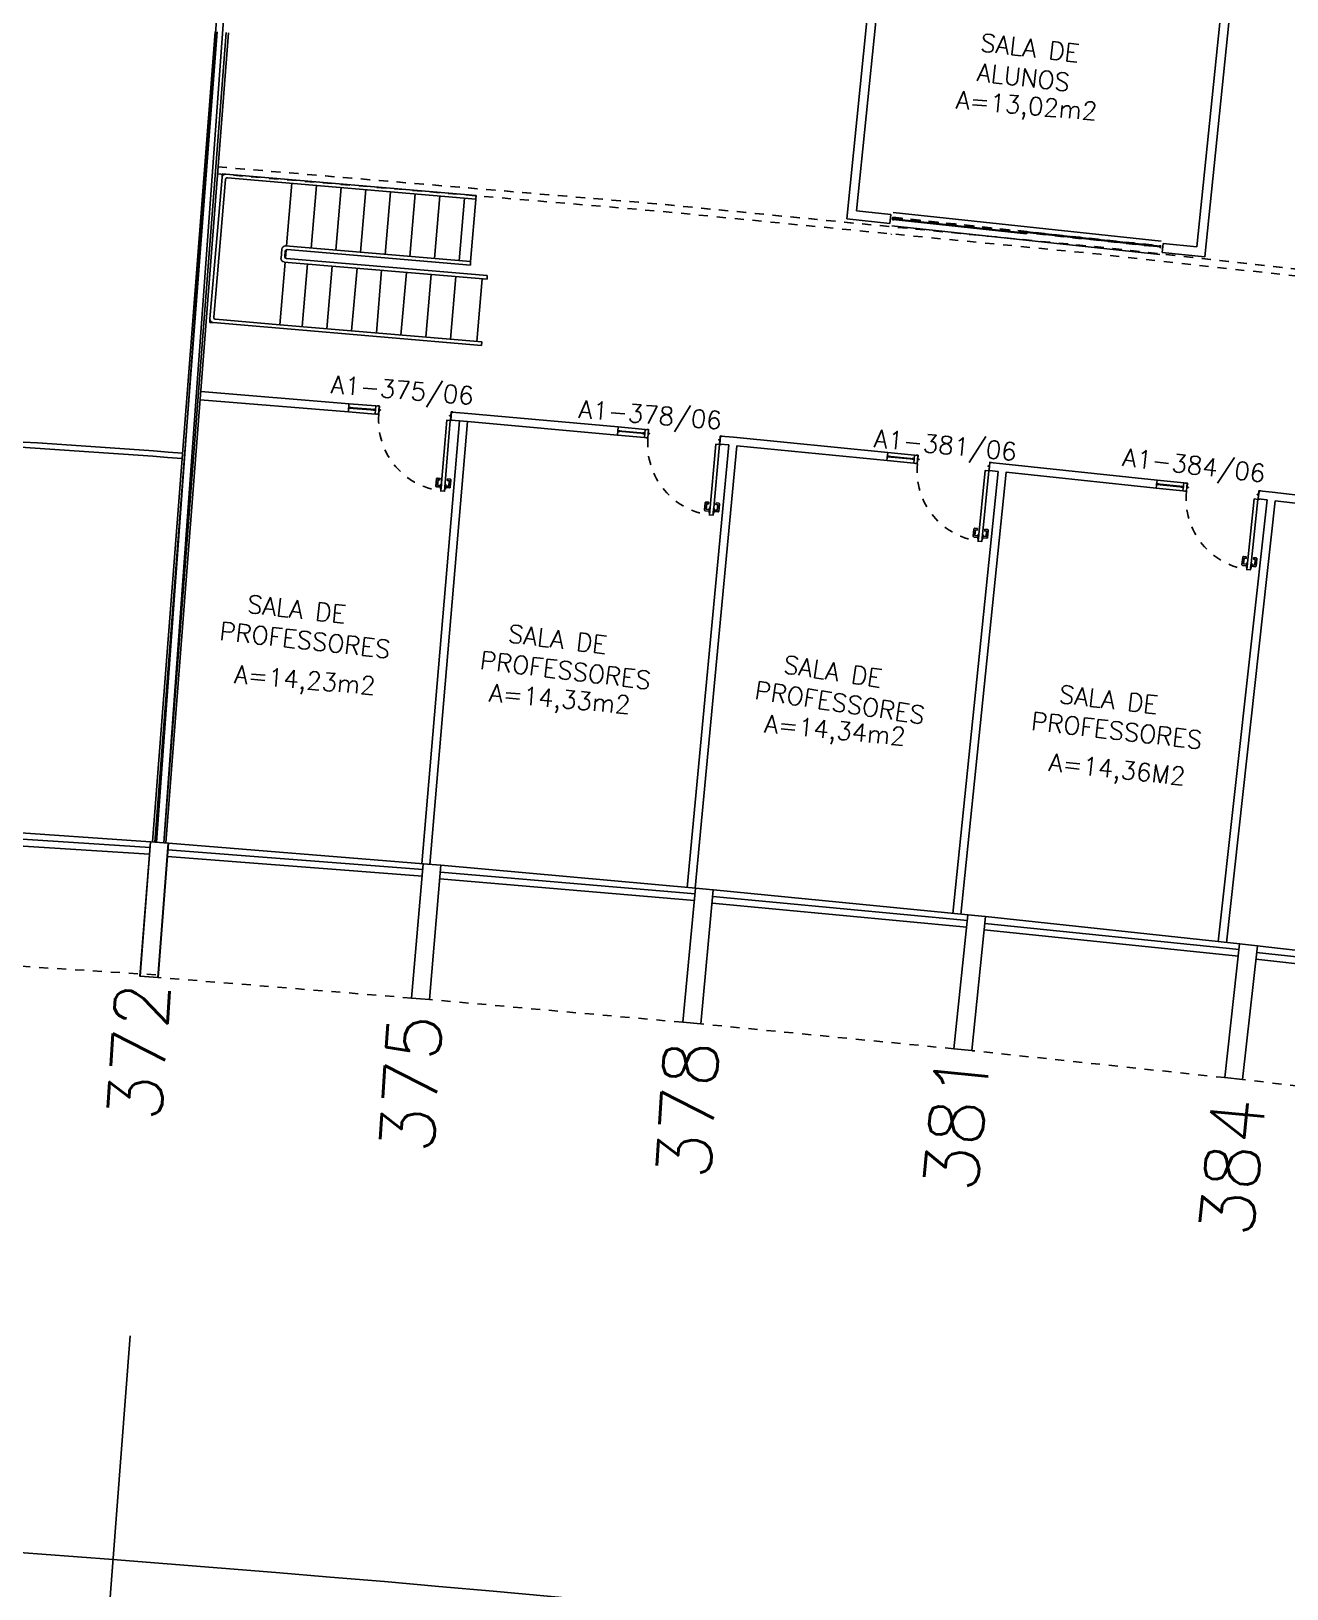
# Model space of a CAD drawing. Extents: x 26 to 324, y 73 to 188.
# Drawn here: x 206.14 to 220.12, y 96.85 to 114.19 of the extents above; entities that cross this region are included whole.
import ezdxf

# ---------------------------------------------------------------- set-up
doc = ezdxf.new("R2010")
doc.units = 0
doc.header["$LTSCALE"] = 0.01
doc.header["$MEASUREMENT"] = 0
doc.linetypes.add('HIDDEN', pattern=[0.375, 0.25, -0.125])
doc.linetypes.add('HIDDEN2', pattern=[0.1875, 0.125, -0.0625])
doc.layers.get('0').update_dxf_attribs({"linetype": 'CONTINUOUS'})
doc.layers.get('DEFPOINTS').update_dxf_attribs({"linetype": 'CONTINUOUS'})
for name, color, linetype in [('AR-ALV', 2, 'CONTINUOUS'), ('AR-ALV-BXA', 2, 'CONTINUOUS'), ('AR-ALV-VT1', 2, 'CONTINUOUS'), ('AR-COR-VT2', 2, 'CONTINUOUS'), ('AR-DIV', 2, 'CONTINUOUS'), ('AR-DIV-VT1', 1, 'CONTINUOUS'), ('AR-DIVISORIA', 2, 'CONTINUOUS'), ('AR-ESQ', 2, 'CONTINUOUS'), ('AR-EST-PIL', 3, 'CONTINUOUS'), ('AR-PIS-DSN', 1, 'CONTINUOUS'), ('AR-PRJ', 1, 'HIDDEN'), ('AR-PRJ-EDF', 1, 'HIDDEN'), ('AR-SMB', 21, 'CONTINUOUS'), ('AREA', 2, 'CONTINUOUS'), ('BL-ESQ-02', 62, 'CONTINUOUS'), ('BL-ESQ-PRJ', 1, 'HIDDEN'), ('BL-POR-01', 2, 'CONTINUOUS'), ('BL-POR-02', 1, 'CONTINUOUS'), ('BL-POR-PRJ', 1, 'HIDDEN'), ('DT-ESQ-01', 71, 'CONTINUOUS'), ('DT-ESQ-VT1', 1, 'CONTINUOUS'), ('ESQ', 1, 'CONTINUOUS'), ('ESTR', 3, 'CONTINUOUS'), ('NOPILAR1', 2, 'CONTINUOUS'), ('PROJ', 1, 'HIDDEN2'), ('TEXTO', 2, 'CONTINUOUS'), ('USO1', 2, 'CONTINUOUS')]:
    doc.layers.add(name, color=color, linetype=linetype)
doc.styles.add('1', font='romans.shx')
doc.styles.add('NOPILAR', font='simplex.shx', dxfattribs={"height": 0.6})
doc.styles.get("Standard").update_dxf_attribs({"font": 'simplex.shx'})
doc.styles.add('UNB-100-1', font='simplex.shx', dxfattribs={"height": 0.2})
doc.dimstyles.new('1-600', dxfattribs={"dimtxt": 1.1, "dimasz": 2.5, "dimexe": 2, "dimexo": 4, "dimgap": 0.2, "dimtad": 1, "dimdec": 0, "dimzin": 4, "dimdsep": 46, "dimlunit": 6, "dimtxsty": '1', "dimblk1": 'NONE', "dimblk2": 'NONE', "dimsah": 1, "dimcen": 0, "dimclrd": 2, "dimclre": 2, "dimclrt": 2, "dimadec": 0, "dimazin": 0, "dimtfac": 1, "dimtdec": 0, "dimtmove": 2, "dimatfit": 3, "dimldrblk": 'NONE', "dimfxl": 0, "dimtolj": 1, "dimtzin": 0, "dimarcsym": 0})

# ---------------------------------------------------------------- blocks, each defined once
blk = doc.blocks.new('*D34')
at = {"color": 2, "linetype": 'ByBlock'}
for p, q in [((207.247, 99.667), (206.902, 95.18)), ((105.747, 92.742), (106.698, 88.345))]:
    blk.add_line(p, q, dxfattribs=at)
blk.add_arc((180.249, -251.983), 350.185, 85.60976, 102.19512, dxfattribs=at)
at = {"layer": 'DEFPOINTS', "color": 0, "linetype": 'ByBlock'}
for p in [(207.668, 105.151), (207.553, 103.655), (104.585, 98.118), (173.293, 98.133), (104.902, 96.652)]:
    blk.add_point(p, dxfattribs=at)
at = {"color": 2, "linetype": 'ByBlock', "insert": (156.365, 98.138), "char_height": 1.1, "attachment_point": 5, "rotation": 3.9024, "style": '1'}
blk.add_mtext('\\A1;Geociências', dxfattribs=at)
blk = doc.blocks.new('_NONE')
at = {"color": 0, "linetype": 'ByBlock'}
blk.add_circle((0, 0), 0.25, dxfattribs=at)
blk = doc.blocks.new('ev01-p')
at = {"layer": 'AR-ALV-BXA', "color": 2}
for p, q in [((0, 0.075), (3, 0.075)), ((0, -0.075), (3, -0.075))]:
    blk.add_line(p, q, dxfattribs=at)
at = {"layer": 'BL-ESQ-02'}
for p, q in [((0, 0.021), (0.015, 0.021)), ((3, -0.006), (3, 0.007))]:
    blk.add_line(p, q, dxfattribs=at)
at = {"layer": 'BL-ESQ-02', "color": 2}
for p, q in [((0, 0.007), (0, 0.021)), ((0, 0.007), (0.015, 0.007)), ((0, -0.006), (0, 0.007)), ((0, 0.007), (0.015, 0.007)), ((0, -0.006), (0, 0.007)), ((0.015, 0.007), (0, 0.007)), ((0.014, 0.02), (0.001, 0.02)), ((0.001, 0.02), (0.001, 0.008)), ((0.001, 0.008), (0.014, 0.008)), ((0.014, 0.006), (0.001, 0.006)), ((0.001, 0.006), (0.001, -0.005)), ((0.014, 0.019), (0.014, 0.02)), ((0.015, 0.019), (0.014, 0.019)), ((0.014, 0.008), (0.014, 0.009)), ((0.014, 0.009), (0.015, 0.009)), ((0.014, 0.005), (0.014, 0.006)), ((0.015, 0.005), (0.014, 0.005)), ((0.015, 0.021), (0.015, 0.019)), ((0.015, 0.009), (0.015, 0.007)), ((0.015, 0.007), (0.015, 0.005)), ((3, 0.021), (2.985, 0.021)), ((2.985, 0.021), (2.985, 0.019)), ((2.985, 0.019), (2.986, 0.019)), ((2.986, 0.009), (2.985, 0.009)), ((2.985, 0.009), (2.985, 0.007)), ((3, 0.007), (2.985, 0.007)), ((2.985, 0.007), (3, 0.007)), ((2.986, 0.019), (2.986, 0.02)), ((2.986, 0.02), (2.999, 0.02)), ((2.986, 0.008), (2.986, 0.009)), ((2.999, 0.008), (2.986, 0.008)), ((2.999, 0.02), (2.999, 0.008)), ((3, 0.007), (3, 0.021)), ((0.015, -0.006), (0, -0.006)), ((0.001, -0.005), (0.014, -0.005)), ((0.014, -0.005), (0.014, -0.004)), ((0.014, -0.004), (0.015, -0.004)), ((0.015, -0.004), (0.015, -0.006))]:
    blk.add_line(p, q, dxfattribs=at)
at = {"layer": 'BL-ESQ-02', "color": 1}
for points in [[(1.5, 0.004), (0.005, 0.004), (0.005, -0.004), (1.5, -0.004)], [(1.47, 0.01), (2.995, 0.01), (2.995, 0.018), (1.47, 0.018)]]:
    blk.add_lwpolyline(points, dxfattribs=at)
at = {"layer": 'BL-ESQ-02', "color": 2}
blk.add_lwpolyline([(0.005, -0.164), (0.005, -0.172)], dxfattribs=at)
at = {"layer": 'BL-ESQ-PRJ', "color": 1}
for p, q in [((0, 0.021), (2.985, 0.021)), ((0.015, 0.019), (2.985, 0.019)), ((0.015, 0.009), (2.985, 0.009)), ((0.015, 0.007), (2.985, 0.007))]:
    blk.add_line(p, q, dxfattribs=at)
at = {"layer": 'DT-ESQ-01', "color": 1}
for p, q in [((1.47, 0.018), (1.47, 0.01)), ((1.5, 0.004), (1.5, -0.004))]:
    blk.add_line(p, q, dxfattribs=at)
blk = doc.blocks.new('bl-escada 02-p')
blk.add_line((355.606, 100.557), (355.599, 100.557))
at = {"layer": 'AR-COR-VT2'}
for p, q in [((355.778, 102.187), (358.565, 101.957)), ((355.605, 100.576), (355.735, 102.151)), ((355.735, 102.151), (355.605, 100.576)), ((355.773, 102.128), (355.647, 100.593)), ((355.795, 102.146), (358.562, 101.917)), ((356.394, 101.254), (356.402, 101.353)), ((356.435, 101.27), (356.44, 101.33)), ((358.504, 101.22), (356.445, 101.39)), ((358.501, 101.18), (356.462, 101.348)), ((358.687, 101.024), (356.43, 101.21)), ((358.69, 101.064), (356.453, 101.249)), ((358.501, 101.18), (358.504, 101.22)), ((358.69, 101.064), (358.687, 101.024)), ((356.379, 100.472), (355.642, 100.533)), ((356.382, 100.512), (355.665, 100.571))]:
    blk.add_line(p, q, dxfattribs=at)
for centre, radius, start, end in [((355.775, 102.148), 0.04, 85.2746, 175.2746), ((355.793, 102.126), 0.02, 85.2746, 175.2746), ((356.442, 101.35), 0.04, 85.2746, 175.2746), ((356.46, 101.328), 0.02, 85.2746, 175.2746), ((356.433, 101.25), 0.04, 175.2746, 265.2746), ((356.455, 101.269), 0.02, 175.2746, 265.2746), ((355.645, 100.573), 0.04, 175.2746, 265.2745), ((355.666, 100.591), 0.02, 175.2746, 265.2745)]:
    blk.add_arc(centre, radius, start, end, dxfattribs=at)
at = {"layer": 'AR-PIS-DSN', "ltscale": 0.2}
for p, q in [((355.735, 102.151), (355.738, 102.191)), ((355.738, 102.191), (355.778, 102.187)), ((356.455, 101.389), (356.513, 102.087)), ((356.73, 101.366), (356.787, 102.064)), ((357.004, 101.344), (357.062, 102.041)), ((357.279, 101.321), (357.337, 102.018)), ((357.554, 101.298), (357.611, 101.996)), ((357.828, 101.275), (357.886, 101.973)), ((358.103, 101.253), (358.161, 101.95)), ((358.378, 101.23), (358.435, 101.928)), ((358.565, 101.957), (358.504, 101.22)), ((356.444, 101.252), (356.451, 101.346)), ((356.382, 100.512), (356.44, 101.21)), ((356.633, 100.491), (356.69, 101.189)), ((356.907, 100.469), (356.965, 101.166)), ((357.182, 100.446), (357.24, 101.143)), ((357.457, 100.423), (357.514, 101.121)), ((357.731, 100.4), (357.789, 101.098)), ((358.006, 100.378), (358.064, 101.075)), ((358.281, 100.355), (358.338, 101.053)), ((358.342, 101.093), (358.342, 101.093)), ((358.576, 100.331), (358.633, 101.028)), ((355.602, 100.536), (355.605, 100.576)), ((355.642, 100.533), (355.602, 100.536))]:
    blk.add_line(p, q, dxfattribs=at)
at = {"layer": 'AR-PIS-DSN', "color": 2, "ltscale": 0.2}
for p, q in [((358.626, 100.286), (356.379, 100.472)), ((358.63, 100.326), (356.382, 100.512)), ((358.63, 100.326), (358.626, 100.286))]:
    blk.add_line(p, q, dxfattribs=at)
at = {"layer": 'AR-SMB', "ltscale": 0.2}
for p, q in [((356.694, 101.229), (356.694, 101.229)), ((356.968, 101.206), (356.968, 101.206)), ((357.243, 101.183), (357.243, 101.183)), ((357.518, 101.161), (357.518, 101.161)), ((357.792, 101.138), (357.792, 101.138)), ((358.067, 101.115), (358.067, 101.115))]:
    blk.add_line(p, q, dxfattribs=at)
blk = doc.blocks.new('pm80-dry-p')
at = {"layer": 'BL-POR-01'}
blk.add_lwpolyline([(0.044, 0.84), (0.044, 0.05), (0.004, 0.05), (0.004, 0.84)], close=True, dxfattribs=at)
at = {"layer": 'BL-POR-02'}
for p, q in [((0, 0.047), (-0.018, 0.047)), ((-0.018, 0.047), (-0.018, 0.046)), ((-0.018, 0.046), (0, 0.046)), ((0.001, 0.045), (0.001, 0)), ((0.002, 0), (0.002, 0.045)), ((0.803, 0), (0.803, 0.045)), ((0.804, 0.045), (0.804, 0)), ((0.805, 0.047), (0.823, 0.047)), ((0.823, 0.046), (0.805, 0.046)), ((0.823, 0.047), (0.823, 0.046)), ((-0.018, -0.046), (-0.018, -0.047)), ((0, -0.046), (-0.018, -0.046)), ((-0.018, -0.047), (0, -0.047)), ((0.001, -0.005), (0.001, -0.045)), ((0.002, -0.045), (0.002, -0.005)), ((0.003, -0.001), (0.016, -0.001)), ((0.003, -0.002), (0.016, -0.002)), ((0.003, -0.004), (0.016, -0.004)), ((0.802, -0.001), (0.789, -0.001)), ((0.802, -0.002), (0.789, -0.002)), ((0.802, -0.004), (0.789, -0.004)), ((0.803, -0.045), (0.803, -0.005)), ((0.804, -0.005), (0.804, -0.045)), ((0.805, -0.046), (0.823, -0.046)), ((0.823, -0.047), (0.805, -0.047)), ((0.823, -0.046), (0.823, -0.047))]:
    blk.add_line(p, q, dxfattribs=at)
for points in [[(-0.003, 0.799), (-0.047, 0.799, 0.414214), (-0.056, 0.79), (-0.056, 0.71, 0.414214), (-0.047, 0.701), (-0.018, 0.701), (-0.018, 0.719), (-0.038, 0.719), (-0.038, 0.781), (-0.003, 0.781)], [(0.051, 0.799), (0.095, 0.799, -0.414214), (0.104, 0.79), (0.104, 0.71, -0.414214), (0.095, 0.701), (0.066, 0.701), (0.066, 0.719), (0.086, 0.719), (0.086, 0.781), (0.051, 0.781)]]:
    blk.add_lwpolyline(points, format="xyb", dxfattribs=at)
for points in [[(0.004, 0.816), (0.004, 0.764), (-0.003, 0.764), (-0.003, 0.816)], [(0.044, 0.816), (0.044, 0.764), (0.051, 0.764), (0.051, 0.816)]]:
    blk.add_lwpolyline(points, close=True, dxfattribs=at)
for centre, radius, start, end in [((0, 0.045), 0.00225, 0, 90), ((0, 0.045), 0.00075, 0, 90), ((0.805, 0.045), 0.00225, 90, 180), ((0.805, 0.045), 0.00075, 90, 180), ((0, -0.045), 0.00225, 270, 0), ((0, -0.045), 0.00075, 270, 0), ((0.003, 0), 0.00225, 180, 270), ((0.003, -0.005), 0.00225, 90, 180), ((0.003, 0), 0.00075, 180, 270), ((0.003, -0.005), 0.00075, 90, 180), ((0.016, -0.002), 0.0015, 270, 90), ((0.789, -0.002), 0.0015, 90, 270), ((0.802, 0), 0.00075, 270, 0), ((0.802, 0), 0.00225, 270, 0), ((0.802, -0.005), 0.00225, 0, 90), ((0.802, -0.005), 0.00075, 0, 90), ((0.805, -0.045), 0.00225, 180, 270), ((0.805, -0.045), 0.00075, 180, 270)]:
    blk.add_arc(centre, radius, start, end, dxfattribs=at)
at = {"layer": 'BL-POR-PRJ'}
blk.add_arc((0.012, 0.05), 0.79, 359.9833, 90.5939, dxfattribs=at)
blk = doc.blocks.new('porta-visor')
at = {"layer": 'AR-DIV'}
for p, q in [((0, -0.045), (0, 0.045)), ((0.843, 0.045), (0.805, 0.045)), ((0.805, -0.045), (0.805, 0.045)), ((0.843, -0.045), (0.805, -0.045))]:
    blk.add_line(p, q, dxfattribs=at)
for points in [[(0.843, 0.045), (0.843, -0.045)], [(1.143, 0.045), (1.143, -0.045)]]:
    blk.add_lwpolyline(points, dxfattribs=at)
at = {"layer": 'DT-ESQ-VT1'}
for points in [[(0.864, -0.004), (0.864, -0.005), (0.843, -0.005), (0.843, 0.003), (0.843, 0.005), (0.864, 0.005), (0.864, 0.004), (0.844, 0.004), (0.844, 0.003), (0.844, -0.003), (0.844, -0.004)], [(1.122, -0.004), (1.122, -0.005), (1.143, -0.005), (1.143, 0.003), (1.143, 0.005), (1.122, 0.005), (1.122, 0.004), (1.142, 0.004), (1.142, 0.003), (1.142, -0.003), (1.142, -0.004)]]:
    blk.add_lwpolyline(points, close=True, dxfattribs=at)
for points in [[(0.844, 0.003), (0.844, -0.003)], [(1.142, 0.003), (1.142, -0.003)]]:
    blk.add_lwpolyline(points, dxfattribs=at)
at = {"layer": 'DT-ESQ-VT1', "color": 2}
blk.add_lwpolyline([(0.846, -0.003), (1.14, -0.003), (1.14, 0.003), (0.846, 0.003)], close=True, dxfattribs=at)
at = {"xscale": -1, "rotation": 180.0000000026153}
blk.add_blockref('pm80-dry-p', (0, 0), dxfattribs=at)
blk = doc.blocks.new('PILAR-SLC')
blk.add_lwpolyline([(0.197, -72.501), (0.197, -74.001), (-0.003, -74.001), (-0.003, -72.501)], close=True)
blk = doc.blocks.new('*D89')
at = {"layer": 'DEFPOINTS', "color": 0}
for p in [(207.669, 105.151), (207.554, 103.655), (285.467, 90.387), (258.141, 89.419), (285.026, 88.953)]:
    blk.add_point(p, dxfattribs=at)
at = {"layer": 'USO1', "color": 2, "lineweight": -2}
for p, q in [((207.247, 99.667), (206.902, 95.18)), ((283.851, 85.13), (282.529, 80.828))]:
    blk.add_line(p, q, dxfattribs=at)
blk.add_arc((180.143, -252.249), 350.458, 72.913, 85.59592, dxfattribs=at)
at = {"layer": 'USO1', "color": 2, "insert": (245.625, 92.801), "char_height": 1.1, "attachment_point": 5, "rotation": 349.2545, "style": '1'}
blk.add_mtext('\\A1;Matemática', dxfattribs=at)

msp = doc.modelspace()

# ---------------------------------------------------------------- linework, layer by layer
at = {"layer": 'AR-ALV'}
for p, q in [((219.585, 115.384), (219.206, 111.678)), ((219.475, 115.295), (219.116, 111.789)), ((215.446, 114.308), (215.221, 112.103)), ((215.546, 114.298), (215.331, 112.192)), ((215.221, 112.103), (215.7, 112.052)), ((215.331, 112.192), (215.711, 112.151)), ((215.7, 112.052), (215.711, 112.151)), ((218.733, 111.729), (218.744, 111.828)), ((218.733, 111.729), (219.206, 111.678)), ((218.744, 111.828), (219.116, 111.789))]:
    msp.add_line(p, q, dxfattribs=at)
at = {"layer": 'AR-ALV-VT1'}
for p, q in [((208.192, 114.185), (207.495, 105.164)), ((208.341, 114.174), (207.644, 105.153))]:
    msp.add_line(p, q, dxfattribs=at)
for points in [[(290.763, 108.195, 0.05916), (205.127, 123.861), (196.204, 124.344), (189.809, 124.557)], [(290.557, 107.975, 0.058865), (205.087, 123.613), (196.195, 124.094)]]:
    msp.add_lwpolyline(points, format="xyb", dxfattribs=at)
at = {"layer": 'AR-DIV'}
for p, q in [((207.519, 105.162), (208.216, 114.183)), ((207.619, 105.155), (208.316, 114.175)), ((208.032, 110.178), (209.682, 110.043)), ((208.025, 110.088), (209.675, 109.954)), ((210.491, 104.921), (210.913, 109.853)), ((210.58, 104.913), (211.002, 109.845)), ((210.813, 109.861), (210.913, 109.853)), ((210.821, 109.95), (210.965, 109.939)), ((210.913, 109.853), (211.002, 109.845)), ((210.965, 109.939), (212.678, 109.785)), ((212.67, 109.695), (211.002, 109.845)), ((213.009, 109.665), (212.969, 109.668)), ((212.977, 109.758), (213.017, 109.754)), ((213.816, 109.683), (213.961, 109.67)), ((213.961, 109.67), (215.678, 109.501)), ((213.445, 104.656), (213.908, 109.584)), ((213.534, 104.648), (213.997, 109.576)), ((213.908, 109.584), (213.808, 109.593)), ((213.808, 109.593), (213.808, 109.593)), ((213.997, 109.576), (215.669, 109.412)), ((215.976, 109.472), (216.013, 109.468)), ((215.967, 109.382), (216.005, 109.379)), ((216.402, 104.366), (216.905, 109.29)), ((216.806, 109.3), (216.815, 109.39)), ((216.806, 109.3), (216.905, 109.29)), ((216.815, 109.39), (216.959, 109.376)), ((216.959, 109.376), (218.675, 109.193)), ((218.973, 109.161), (219.01, 109.157)), ((219.356, 104.052), (219.9, 108.972)), ((219.446, 104.042), (219.99, 108.962)), ((219.801, 108.983), (219.801, 108.983)), ((219.811, 109.072), (219.955, 109.057)), ((219.99, 108.962), (221.659, 108.77))]:
    msp.add_line(p, q, dxfattribs=at)
for points in [[(218.665, 109.103), (216.995, 109.281), (216.491, 104.357)], [(219.9, 108.972), (219.801, 108.983)], [(221.669, 108.86), (219.955, 109.057)]]:
    msp.add_lwpolyline(points, dxfattribs=at)
at = {"layer": 'AR-DIV-VT1'}
for p, q in [((209.981, 110.019), (209.682, 110.043)), ((209.675, 109.954), (209.974, 109.929)), ((212.67, 109.695), (212.969, 109.668)), ((212.977, 109.758), (212.678, 109.785)), ((215.678, 109.501), (215.976, 109.472)), ((215.967, 109.382), (215.669, 109.412)), ((218.963, 109.072), (218.665, 109.103)), ((218.675, 109.193), (218.973, 109.161))]:
    msp.add_line(p, q, dxfattribs=at)
at = {"layer": 'AR-DIVISORIA'}
for p, q in [((207.539, 105.161), (208.713, 121.288)), ((207.619, 105.155), (208.793, 121.282))]:
    msp.add_line(p, q, dxfattribs=at)
for centre, radius, start, end in [((180.28, -275.81), 386.288, 85.91026, 86.67812), ((180.28, -275.811), 386.229, 85.91032, 86.68948)]:
    msp.add_arc(centre, radius, start, end, dxfattribs=at)
at = {"layer": 'AR-EST-PIL'}
msp.add_lwpolyline([(207.471, 105.166), (207.353, 103.671), (207.553, 103.655), (207.67, 105.15), (207.471, 105.166)], dxfattribs=at)
at = {"layer": 'AR-PRJ'}
for radius in [366.676, 366.755]:
    msp.add_arc((179.895, -252.979), radius, 73.24459, 85.57029, dxfattribs=at)
at = {"layer": 'AR-PRJ-EDF', "linetype": 'HIDDEN'}
msp.add_arc((179.899, -252.979), 366.755, 73.24459, 85.57151, dxfattribs=at)
at = {"layer": 'ESQ'}
for p, q in [((204.626, 105.285), (207.467, 105.103)), ((204.631, 105.36), (207.472, 105.166)), ((204.622, 105.21), (207.462, 105.028)), ((207.672, 105.151), (210.51, 104.921)), ((207.66, 105.001), (210.498, 104.783)), ((207.666, 105.076), (210.504, 104.858)), ((210.699, 104.829), (213.535, 104.587)), ((210.705, 104.904), (213.541, 104.65)), ((210.692, 104.755), (213.528, 104.513)), ((213.737, 104.631), (216.571, 104.353)), ((213.723, 104.482), (216.556, 104.216)), ((213.73, 104.557), (216.564, 104.291)), ((216.758, 104.258), (219.59, 103.968)), ((216.766, 104.333), (219.597, 104.031)), ((216.75, 104.184), (219.581, 103.894)), ((219.781, 103.935), (222.611, 103.62)), ((219.79, 104.009), (222.619, 103.683)), ((219.773, 103.86), (222.602, 103.546))]:
    msp.add_line(p, q, dxfattribs=at)
at = {"layer": 'PROJ'}
for p, q in [((207.531, 103.684), (201.31, 104.082)), ((210.382, 103.426), (207.561, 103.655)), ((213.401, 103.156), (210.581, 103.409)), ((216.417, 102.861), (213.6, 103.138)), ((219.431, 102.54), (216.616, 102.84)), ((222.442, 102.193), (219.63, 102.518))]:
    msp.add_line(p, q, dxfattribs=at)

# ---------------------------------------------------------------- block references
at = {"rotation": 359.8486935274649}
msp.add_blockref('bl-escada 02-p', (-147.735, 11.353), dxfattribs=at)
at = {"layer": 'AR-DIV', "xscale": -1}
for p, rotation in [((210.817, 109.906), 355.3437831829535), ((213.812, 109.638), 354.8819894412997), ((216.81, 109.345), 354.3977844942905), ((219.806, 109.028), 353.9341552798036)]:
    msp.add_blockref('porta-visor', p, dxfattribs=dict(at, rotation=rotation))
at = {"layer": 'AR-ESQ', "color": 4, "rotation": 353.9237203498457}
msp.add_blockref('ev01-p', (215.73, 112.098), dxfattribs=at)
at = {"layer": 'ESTR'}
for p, rotation in [((213.025, 177.454), 355.6097560975607), ((216.674, 177.159), 355.1219512195125), ((220.32, 176.833), 354.634146341463), ((223.964, 176.476), 354.1463414634147), ((227.604, 176.088), 353.6585365853664)]:
    msp.add_blockref('PILAR-SLC', p, dxfattribs=dict(at, rotation=rotation))

# ---------------------------------------------------------------- texts
at = {"layer": 'AREA', "char_height": 0.2, "attachment_point": 1, "style": 'UNB-100-1'}
for s, insert, width, rotation in [('A=13,02m2', (216.446, 113.53), 1.04416, 355.1953), ('A=14,23m2', (208.414, 107.134), 1.45594, 355.1704), ('A=14,33m2', (211.252, 106.928), 1.45594, 354.9187), ('A=14,34m2', (214.316, 106.584), 1.45594, 354.5568), ('A=14,36M2', (217.483, 106.155), 1.45594, 353.8523)]:
    msp.add_mtext(s, dxfattribs=dict(at, insert=insert, width=width, rotation=rotation))
at = {"layer": 'AREA', "char_height": 0.2, "width": 1.35889, "attachment_point": 1}
for s, insert, rotation in [('A1-375/06', (209.489, 110.361), 355.3067), ('A1-378/06', (212.249, 110.086), 355.3067), ('A1-381/06', (215.535, 109.759), 354.4927), ('A1-384/06', (218.306, 109.551), 353.2835)]:
    msp.add_mtext(s, dxfattribs=dict(at, insert=insert, rotation=rotation))
at = {"layer": 'NOPILAR1', "style": 'NOPILAR'}
for s, rotation, p in [('372', 86.2383, (207.589, 102.041)), ('375', 86.2383, (210.618, 101.686)), ('375', 86.2383, (210.618, 101.686)), ('378', 86.2383, (213.697, 101.394)), ('381', 84.4346, (216.666, 101.248)), ('384', 84.4346, (219.736, 100.75)), ('384', 84.4346, (219.736, 100.75))]:
    msp.add_text(s, height=0.6, rotation=rotation, dxfattribs=at).set_placement(p)
at = {"layer": 'TEXTO', "char_height": 0.2, "attachment_point": 1, "style": 'UNB-100-1'}
for s, insert, width, rotation in [('\\PSALA DE\\PALUNOS', (216.761, 114.499), 1.95981, 353.4813), ('  SALA DE\\PPROFESSORES', (208.289, 107.946), 2.14541, 353.7529), ('  SALA DE\\PPROFESSORES', (211.195, 107.62), 2.14541, 353.1406), ('  SALA DE\\PPROFESSORES', (214.264, 107.285), 2.14541, 351.4573), ('  SALA DE\\PPROFESSORES', (217.326, 106.943), 2.14541, 353.5272)]:
    msp.add_mtext(s, dxfattribs=dict(at, insert=insert, width=width, rotation=rotation))

# ---------------------------------------------------------------- dimensions: what is measured, and where the dimension line sits
at = {"layer": 'USO1'}
for base, line1, line2, text, picture, middle in [((173.293, 98.133), ((104.902, 96.652), (104.585, 98.118)), ((207.668, 105.151), (207.553, 103.655)), 'Geociências', '*D34', (156.365, 98.138)), ((258.141, 89.419), ((285.026, 88.953), (285.467, 90.387)), ((207.669, 105.151), (207.554, 103.655)), 'Matemática', '*D89', (245.625, 92.801))]:
    dim = msp.add_angular_dim_2l(base=base, line1=line1, line2=line2, text=text, dimstyle='1-600', override={"dimazin": 1}, dxfattribs=at)
    dim.commit()
    dim.dimension.update_dxf_attribs({"geometry": picture, "text_midpoint": middle})

doc.saveas('drawing.dxf')
